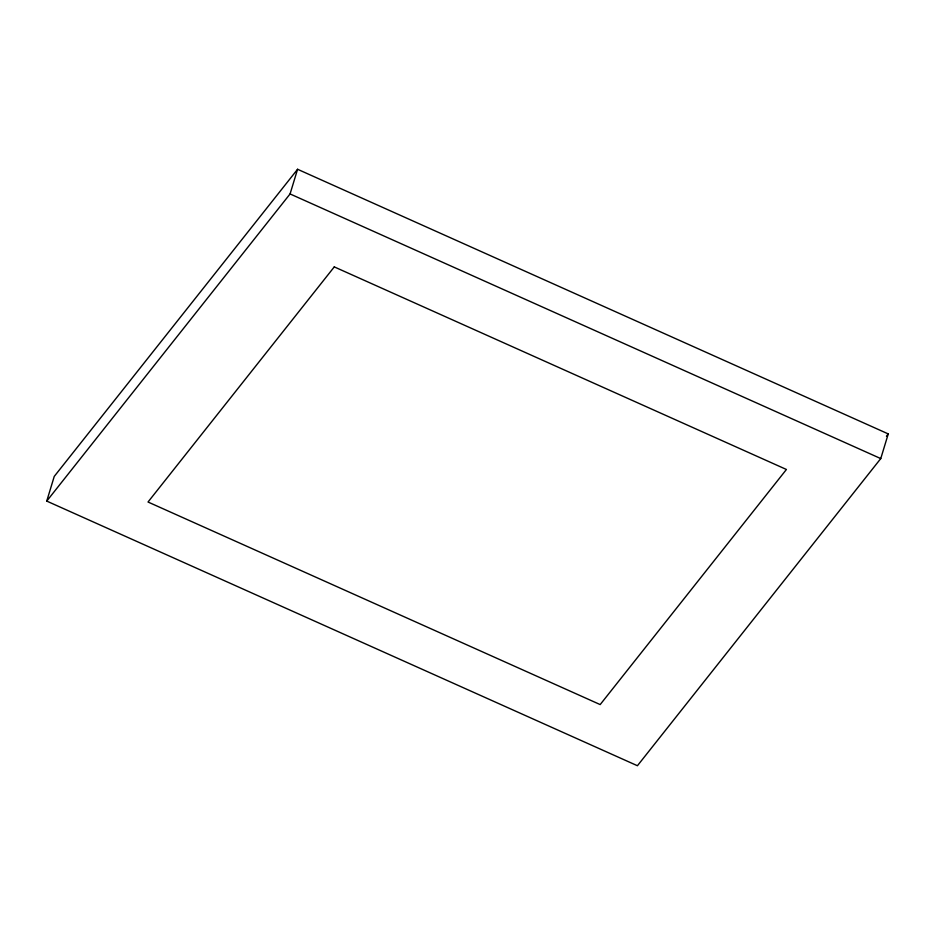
<?xml version="1.0" encoding="UTF-8"?>
<svg xmlns="http://www.w3.org/2000/svg" width="935" height="935" viewBox="0 0 935 935"><rect width="100%" height="100%" fill="white"/><g stroke="black" fill="none" stroke-linecap="round" stroke-linejoin="round"><path stroke-width="1.4" d="M46.75 501.09L54.242 476.418L297.575 169.27L888.25 433.91L880.758 458.582L637.425 765.73L46.75 501.09L290.072 193.942L297.575 169.27M886.438 436.189L888.25 433.91M290.072 193.942L880.758 458.582M334.274 266.896L148.022 502.013L600.176 704.581L786.428 469.475L334.274 266.896"/></g></svg>
